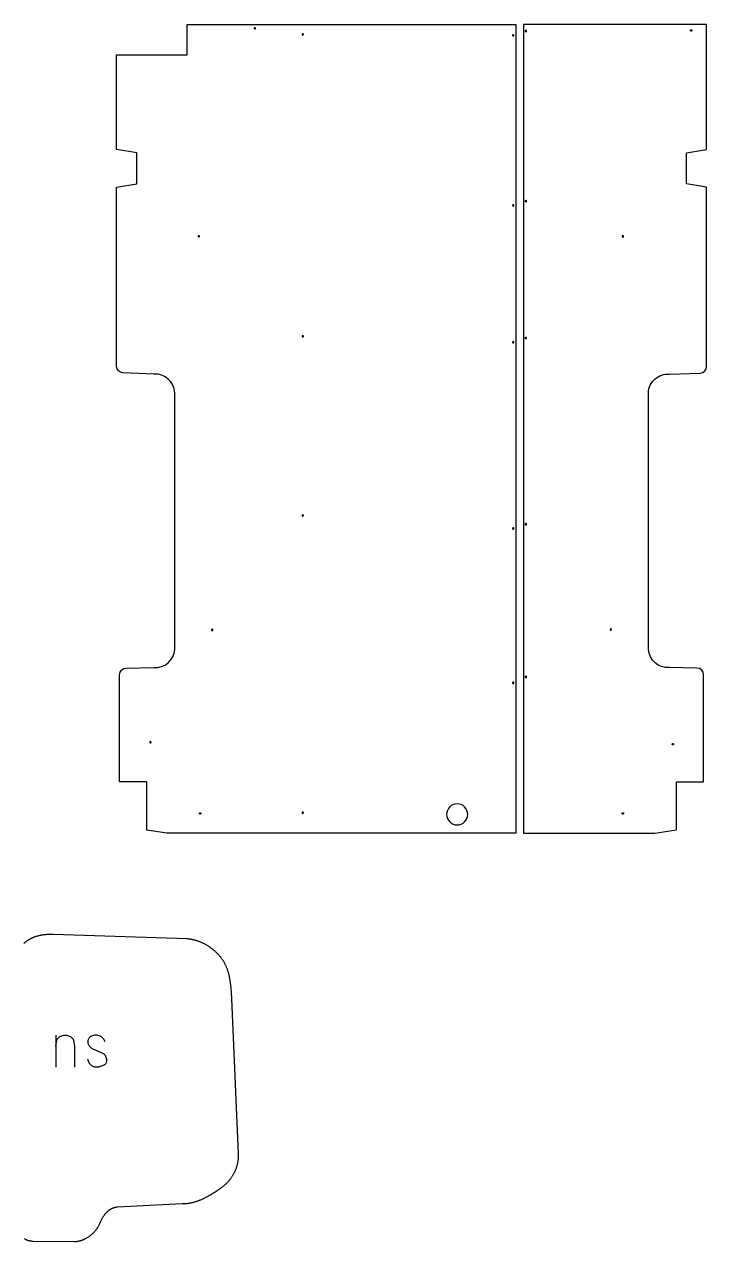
# Model space of a CAD drawing. Extents: x 643 to 7709, y -1308 to 5488.
# Drawn here: x 3162 to 5194, y -1202 to 2427 of the extents above; entities that cross this region are included whole.
import ezdxf

# ---------------------------------------------------------------- set-up
doc = ezdxf.new("R2010")
doc.units = 0
doc.layers.add('Default Layer', color=1, linetype='CONTINUOUS')
doc.layers.add('Default_Layer', color=1, linetype='CONTINUOUS')

msp = doc.modelspace()

# ---------------------------------------------------------------- linework, layer by layer
at = {"layer": 'Default Layer'}
for points in [[(3161.4, -1192.9), (3163.1, -1193.8), (3164.8, -1194.6), (3166.6, -1195.4), (3168.3, -1196.1), (3170.1, -1196.8), (3171.9, -1197.4), (3173.7, -1198), (3174.6, -1198.2), (3175.5, -1198.5), (3176.5, -1198.7), (3177.4, -1198.9), (3178.3, -1199.1), (3179.2, -1199.3), (3180.2, -1199.4), (3181.1, -1199.6), (3182.1, -1199.7), (3183, -1199.9), (3183.9, -1200), (3184.9, -1200), (3185.8, -1200.1), (3186.8, -1200.2), (3187.7, -1200.2), (3188.7, -1200.2), (3188.7, -1200.2), (3310.4, -1201.9), (3312.1, -1201.8), (3313.7, -1201.6), (3315.3, -1201.5), (3316.9, -1201.2), (3318.5, -1201), (3320.1, -1200.7), (3321.6, -1200.4), (3323.2, -1200.1), (3324.7, -1199.8), (3326.3, -1199.4), (3327.8, -1199), (3329.3, -1198.5), (3330.8, -1198.1), (3332.3, -1197.6), (3333.8, -1197.1), (3335.3, -1196.6), (3336.8, -1196), (3338.2, -1195.4), (3339.7, -1194.8), (3341.1, -1194.2), (3342.5, -1193.5), (3343.9, -1192.8), (3345.3, -1192.1), (3346.7, -1191.4), (3348, -1190.6), (3349.4, -1189.8), (3350.7, -1189), (3352, -1188.2), (3353.3, -1187.4), (3354.6, -1186.5), (3355.9, -1185.6), (3357.1, -1184.7), (3358.4, -1183.8), (3359.6, -1182.8), (3360.8, -1181.8), (3362, -1180.8), (3363.2, -1179.8), (3364.3, -1178.8), (3365.5, -1177.7), (3366.6, -1176.7), (3367.7, -1175.6), (3368.8, -1174.4), (3369.9, -1173.3), (3370.9, -1172.2), (3372, -1171), (3373, -1169.8), (3374, -1168.6), (3375, -1167.4), (3375.9, -1166.1), (3376.8, -1164.9), (3377.8, -1163.6), (3378.7, -1162.3), (3379.5, -1161), (3380.4, -1159.7), (3381.2, -1158.3), (3382.1, -1157), (3382.9, -1155.6), (3383.6, -1154.2), (3384.4, -1152.8), (3385.1, -1151.4), (3385.8, -1149.9), (3386.5, -1148.5), (3387.2, -1147), (3387.8, -1145.6), (3388.7, -1143.4), (3389.7, -1141.2), (3390.7, -1139.1), (3391.7, -1137), (3392.8, -1134.9), (3393.9, -1132.8), (3395.1, -1130.8), (3396.2, -1128.8), (3397.5, -1126.8), (3398.7, -1124.8), (3399.4, -1123.9), (3400.1, -1122.9), (3400.7, -1122), (3401.4, -1121.1), (3402.1, -1120.2), (3402.8, -1119.3), (3403.5, -1118.4), (3404.2, -1117.5), (3405, -1116.7), (3405.7, -1115.8), (3406.5, -1115), (3407.3, -1114.2), (3408.1, -1113.4), (3408.9, -1112.6), (3409.7, -1111.8), (3410.5, -1111.1), (3411.4, -1110.4), (3412.2, -1109.6), (3413.1, -1108.9), (3414, -1108.3), (3414.9, -1107.6), (3415.8, -1107), (3416.7, -1106.3), (3417.6, -1105.7), (3418.6, -1105.2), (3419.6, -1104.6), (3420.5, -1104.1), (3421.5, -1103.5), (3422.6, -1103), (3423.6, -1102.6), (3424.6, -1102.1), (3425.7, -1101.7), (3426.8, -1101.3), (3427.9, -1100.9), (3429, -1100.5), (3430.1, -1100.2), (3431.2, -1099.9), (3432.4, -1099.6), (3433.6, -1099.3), (3434.7, -1099.1), (3435.9, -1098.9), (3437.2, -1098.7), (3438.4, -1098.6), (3439.7, -1098.5), (3439.6, -1098.2), (3439.6, -1098.2), (3632.5, -1088.5), (3634.5, -1088.5), (3636.5, -1088.5), (3638.4, -1088.5), (3640.3, -1088.4), (3642.3, -1088.3), (3644.2, -1088.1), (3646.1, -1088), (3648, -1087.8), (3649.9, -1087.5), (3651.8, -1087.3), (3653.6, -1087), (3655.5, -1086.7), (3657.3, -1086.4), (3659.2, -1086), (3661, -1085.6), (3662.8, -1085.2), (3664.6, -1084.7), (3666.4, -1084.3), (3668.2, -1083.8), (3670, -1083.2), (3671.8, -1082.7), (3673.6, -1082.1), (3675.3, -1081.6), (3677.1, -1081), (3678.8, -1080.3), (3680.6, -1079.7), (3682.3, -1079), (3684, -1078.3), (3685.7, -1077.6), (3687.5, -1076.9), (3689.2, -1076.2), (3690.9, -1075.4), (3692.5, -1074.6), (3694.2, -1073.8), (3695.9, -1073), (3697.6, -1072.2), (3699.3, -1071.4), (3700.9, -1070.5), (3704.2, -1068.8), (3707.5, -1067), (3710.8, -1065.2), (3714.1, -1063.3), (3717.3, -1061.4), (3720.6, -1059.4), (3723.8, -1057.4), (3727, -1055.4), (3730.2, -1053.4), (3733.4, -1051.3), (3736.6, -1049.3), (3742.9, -1045.1), (3744.6, -1044), (3746.2, -1042.9), (3747.8, -1041.8), (3749.4, -1040.6), (3751, -1039.4), (3752.5, -1038.2), (3754, -1037), (3755.6, -1035.8), (3757.1, -1034.5), (3758.5, -1033.2), (3760, -1031.9), (3761.4, -1030.6), (3762.8, -1029.3), (3764.2, -1027.9), (3765.6, -1026.5), (3767, -1025.1), (3768.3, -1023.7), (3769.6, -1022.3), (3770.9, -1020.8), (3772.1, -1019.3), (3773.4, -1017.9), (3774.6, -1016.3), (3775.8, -1014.8), (3777, -1013.3), (3778.1, -1011.7), (3779.2, -1010.1), (3780.3, -1008.6), (3781.4, -1006.9), (3782.4, -1005.3), (3783.4, -1003.7), (3784.4, -1002), (3785.4, -1000.4), (3786.3, -998.7), (3787.2, -997), (3788.1, -995.3), (3788.9, -993.5), (3789.8, -991.8), (3790.5, -990.1), (3791.3, -988.3), (3792, -986.5), (3792.7, -984.7), (3793.4, -982.9), (3794, -981.1), (3794.7, -979.3), (3795.2, -977.4), (3795.8, -975.6), (3796.3, -973.7), (3796.8, -971.8), (3797.2, -969.9), (3797.6, -968), (3798, -966.1), (3798.3, -964.2), (3798.6, -962.3), (3798.9, -960.4), (3799.2, -958.4), (3799.4, -956.5), (3799.5, -954.5), (3799.7, -952.5), (3799.8, -950.5), (3799.8, -948.6), (3799.8, -946.6), (3799.8, -944.6), (3799.8, -942.5), (3799.7, -940.5), (3800, -940.5), (3779.9, -478.1), (3779.6, -470.6), (3779.4, -466.8), (3779.2, -463), (3779, -459.2), (3778.7, -455.3), (3778.4, -451.4), (3778.1, -447.5), (3777.7, -443.6), (3777.3, -439.7), (3776.9, -435.8), (3776.4, -431.9), (3775.8, -428), (3775.5, -426), (3775.2, -424.1), (3774.9, -422.1), (3774.5, -420.2), (3774.2, -418.2), (3773.8, -416.3), (3773.4, -414.4), (3773, -412.4), (3772.6, -410.5), (3772.1, -408.6), (3771.7, -406.7), (3771.2, -404.8), (3770.7, -402.9), (3770.2, -401), (3769.6, -399.1), (3769, -397.3), (3768.5, -395.4), (3767.9, -393.6), (3767.2, -391.7), (3766.6, -389.9), (3765.9, -388.1), (3765.2, -386.3), (3764.5, -384.5), (3763.7, -382.7), (3763, -380.9), (3762.2, -379.2), (3761.3, -377.4), (3760.5, -375.7), (3759.6, -374), (3758.7, -372.3), (3757.8, -370.6), (3756.8, -368.9), (3755.8, -367.2), (3754.8, -365.6), (3753.8, -364), (3752.7, -362.4), (3751.6, -360.8), (3750.5, -359.2), (3749.3, -357.7), (3748.2, -356.2), (3747, -354.7), (3745.8, -353.2), (3744.6, -351.7), (3743.3, -350.2), (3742, -348.8), (3740.8, -347.4), (3739.5, -345.9), (3738.1, -344.5), (3736.8, -343.1), (3735.5, -341.8), (3734.1, -340.4), (3732.7, -339.1), (3731.3, -337.8), (3729.9, -336.5), (3728.4, -335.2), (3727, -333.9), (3725.5, -332.7), (3724, -331.4), (3722.5, -330.2), (3721, -329), (3719.5, -327.9), (3717.9, -326.7), (3716.4, -325.6), (3714.8, -324.5), (3713.2, -323.4), (3711.6, -322.3), (3710, -321.2), (3708.4, -320.2), (3706.7, -319.2), (3705.1, -318.2), (3703.4, -317.2), (3701.7, -316.3), (3700, -315.4), (3698.3, -314.5), (3696.6, -313.6), (3694.9, -312.8), (3693.2, -311.9), (3691.4, -311.1), (3689.7, -310.3), (3687.9, -309.6), (3686.1, -308.8), (3684.3, -308.1), (3682.5, -307.4), (3680.7, -306.8), (3678.9, -306.2), (3677.1, -305.5), (3675.3, -305), (3673.4, -304.4), (3671.6, -303.9), (3669.7, -303.4), (3667.9, -302.9), (3666, -302.5), (3664.1, -302), (3662.3, -301.6), (3660.4, -301.3), (3658.5, -300.9), (3656.6, -300.6), (3654.7, -300.4), (3652.8, -300.1), (3650.9, -299.9), (3649, -299.7), (3647, -299.5), (3647.1, -299.4), (3247.4, -286.1), (3244.6, -286.1), (3241.8, -286.1), (3239, -286.2), (3236.1, -286.3), (3233.3, -286.4), (3230.5, -286.5), (3227.6, -286.8), (3224.8, -287), (3222, -287.3), (3219.2, -287.7), (3216.4, -288.1), (3213.6, -288.5), (3210.9, -289), (3208.1, -289.6), (3205.4, -290.2), (3204, -290.5), (3202.6, -290.9), (3201.3, -291.2), (3199.9, -291.6), (3198.6, -292), (3197.3, -292.4), (3195.9, -292.8), (3194.6, -293.2), (3193.3, -293.7), (3192, -294.2), (3190.7, -294.6), (3189.4, -295.1), (3188.1, -295.7), (3186.8, -296.2), (3185.5, -296.8), (3184.2, -297.3), (3183, -297.9), (3181.7, -298.5), (3180.4, -299.1), (3179.2, -299.8), (3178, -300.4), (3176.8, -301.1), (3175.5, -301.8), (3174.3, -302.6), (3173.1, -303.3), (3171.9, -304.1), (3170.8, -304.8), (3169.6, -305.6), (3168.4, -306.5), (3167.3, -307.3), (3166.2, -308.2), (3165, -309), (3163.9, -309.9), (3162.8, -310.9), (3160.5, -312.8)], [(3256.2, -586.3), (3256.2, -681.6)], [(3256.2, -618.1), (3260.1, -598.2), (3268.1, -590.3), (3280, -586.3), (3287.9, -586.3), (3299.8, -590.3), (3307.8, -598.2), (3311.7, -618.1), (3311.7, -681.6)], [(3403, -606.2), (3399, -598.2), (3391.1, -590.3), (3379.2, -586.3), (3371.3, -586.3), (3359.3, -590.3), (3355.4, -594.3), (3351.4, -602.2), (3351.4, -610.1), (3355.4, -618.1), (3363.3, -626), (3391.1, -637.9), (3399, -641.9), (3403, -645.9), (3407, -657.8), (3407, -665.7), (3403, -673.6), (3395.1, -677.6), (3383.2, -681.6), (3371.3, -681.6), (3363.3, -677.6), (3355.4, -669.7), (3351.4, -657.8)]]:
    msp.add_lwpolyline(points, dxfattribs=at)
at = {"layer": 'Default_Layer'}
for points in [[(4625.6, 15.6), (3586.7, 15.6), (3526.6, 24.6), (3526.6, 168.6), (3445.6, 168.6), (3445.6, 487.9, -0.409913), (3465.3, 507.9), (3547.6, 509.1, 0.411912), (3610.1, 563.6), (3610.1, 1328.6, 0.416519), (3547.6, 1384.1), (3455.8, 1387.8, -0.402396), (3436.6, 1407.8), (3436.6, 1941.6), (3496.6, 1951.6), (3496.6, 2043.6), (3436.6, 2053.6), (3436.6, 2335.6), (3646.6, 2335.6), (3646.6, 2426.6), (4625.6, 2426.6), (4625.6, 15.6)], [(3846.6, 2414.6, 0.414214), (3848.6, 2412.6, 0.414214), (3850.6, 2414.6, 0.414214), (3848.6, 2416.6, 0.414214), (3846.6, 2414.6)], [(3989.1, 2396.6, 0.414214), (3991.1, 2394.6, 0.414214), (3993.1, 2396.6, 0.414214), (3991.1, 2398.6, 0.414214), (3989.1, 2396.6)], [(4616.1, 2393.9, 0.414214), (4618.1, 2391.9, 0.414214), (4620.1, 2393.9, 0.414214), (4618.1, 2395.9, 0.414214), (4616.1, 2393.9)], [(4653.9, 2406.6, 0.414214), (4655.9, 2404.6, 0.414214), (4657.9, 2406.6, 0.414214), (4655.9, 2408.6, 0.414214), (4653.9, 2406.6)], [(4616.1, 1886.9, 0.414214), (4618.1, 1884.9, 0.414214), (4620.1, 1886.9, 0.414214), (4618.1, 1888.9, 0.414214), (4616.1, 1886.9)], [(4653.9, 1899.6, 0.414214), (4655.9, 1897.6, 0.414214), (4657.9, 1899.6, 0.414214), (4655.9, 1901.6, 0.414214), (4653.9, 1899.6)], [(3679.6, 1794.6, 0.414214), (3681.6, 1792.6, 0.414214), (3683.6, 1794.6, 0.414214), (3681.6, 1796.6, 0.414214), (3679.6, 1794.6)], [(3989.1, 1496.6, 0.414214), (3991.1, 1494.6, 0.414214), (3993.1, 1496.6, 0.414214), (3991.1, 1498.6, 0.414214), (3989.1, 1496.6)], [(4653.9, 1491.6, 0.414214), (4655.9, 1489.6, 0.414214), (4657.9, 1491.6, 0.414214), (4655.9, 1493.6, 0.414214), (4653.9, 1491.6)], [(4616.1, 1478.9, 0.414214), (4618.1, 1476.9, 0.414214), (4620.1, 1478.9, 0.414214), (4618.1, 1480.9, 0.414214), (4616.1, 1478.9)], [(3989.1, 962.6, 0.414214), (3991.1, 960.6, 0.414214), (3993.1, 962.6, 0.414214), (3991.1, 964.6, 0.414214), (3989.1, 962.6)], [(4616.1, 923.9, 0.414214), (4618.1, 921.9, 0.414214), (4620.1, 923.9, 0.414214), (4618.1, 925.9, 0.414214), (4616.1, 923.9)], [(4653.9, 936.6, 0.414214), (4655.9, 934.6, 0.414214), (4657.9, 936.6, 0.414214), (4655.9, 938.6, 0.414214), (4653.9, 936.6)], [(3719.6, 621.6, 0.414214), (3721.6, 619.6, 0.414214), (3723.6, 621.6, 0.414214), (3721.6, 623.6, 0.414214), (3719.6, 621.6)], [(4653.9, 481.6, 0.414214), (4655.9, 479.6, 0.414214), (4657.9, 481.6, 0.414214), (4655.9, 483.6, 0.414214), (4653.9, 481.6)], [(4616.1, 463.6, 0.414214), (4618.1, 461.6, 0.414214), (4620.1, 463.6, 0.414214), (4618.1, 465.6, 0.414214), (4616.1, 463.6)], [(3535.6, 286.6, 0.414214), (3537.6, 284.6, 0.414214), (3539.6, 286.6, 0.414214), (3537.6, 288.6, 0.414214), (3535.6, 286.6)], [(3989.1, 76.6, 0.414214), (3991.1, 74.6, 0.414214), (3993.1, 76.6, 0.414214), (3991.1, 78.6, 0.414214), (3989.1, 76.6)], [(4419.6, 71.6, 0.414214), (4451.1, 40.1, 0.414214), (4482.6, 71.6, 0.414214), (4451.1, 103.1, 0.414214), (4419.6, 71.6)]]:
    msp.add_lwpolyline(points, format="xyb", close=True, dxfattribs=at)
msp.add_lwpolyline([(5194, 2426.6), (5194, 2426.6), (4648.6, 2426.6), (4648.6, 15.6), (5040.2, 15.6), (5104, 25.3), (5104, 168.6), (5185, 168.6), (5185, 487.9, 0.409913), (5165.3, 507.9), (5083, 509.1, -0.411912), (5020.5, 563.6), (5020.5, 1328.6, -0.416519), (5083, 1384.1), (5174.7, 1387.2, 0.404357), (5194, 1407.2), (5194, 1941.6), (5134, 1951.6), (5134, 2043.6), (5194, 2053.6), (5194, 2426.6)], format="xyb", dxfattribs=at)
for points in [[(5146, 2408.5), (5146, 2408.7), (5146, 2408.9), (5146.1, 2409.1), (5146.2, 2409.3), (5146.2, 2409.5), (5146.3, 2409.7), (5146.5, 2409.8), (5146.6, 2410), (5146.7, 2410.1), (5146.9, 2410.2), (5147, 2410.3), (5147.2, 2410.4), (5147.4, 2410.5), (5147.6, 2410.5), (5147.8, 2410.5), (5148, 2410.5), (5148.2, 2410.5), (5148.4, 2410.5), (5148.6, 2410.5), (5148.8, 2410.4), (5149, 2410.3), (5149.1, 2410.2), (5149.3, 2410.1), (5149.4, 2410), (5149.5, 2409.8), (5149.7, 2409.7), (5149.8, 2409.5), (5149.8, 2409.3), (5149.9, 2409.1), (5150, 2408.9), (5150, 2408.7), (5150, 2408.5), (5150, 2408.3), (5150, 2408.1), (5149.9, 2407.9), (5149.8, 2407.8), (5149.8, 2407.6), (5149.7, 2407.4), (5149.5, 2407.3), (5149.4, 2407.1), (5149.3, 2407), (5149.1, 2406.9), (5149, 2406.8), (5148.8, 2406.7), (5148.6, 2406.6), (5148.4, 2406.6), (5148.2, 2406.6), (5148, 2406.5), (5147.8, 2406.6), (5147.6, 2406.6), (5147.4, 2406.6), (5147.2, 2406.7), (5147, 2406.8), (5146.9, 2406.9), (5146.7, 2407), (5146.6, 2407.1), (5146.5, 2407.3), (5146.3, 2407.4), (5146.2, 2407.6), (5146.2, 2407.8), (5146.1, 2407.9), (5146, 2408.1), (5146, 2408.3), (5146, 2408.5)], [(4944.6, 1796.6), (4944.4, 1796.6), (4944.2, 1796.5), (4944, 1796.5), (4943.8, 1796.4), (4943.6, 1796.3), (4943.5, 1796.2), (4943.3, 1796.1), (4943.2, 1796), (4943, 1795.8), (4942.9, 1795.7), (4942.8, 1795.5), (4942.7, 1795.3), (4942.7, 1795.2), (4942.6, 1795), (4942.6, 1794.8), (4942.6, 1794.6), (4942.6, 1794.4), (4942.6, 1794.2), (4942.7, 1794), (4942.7, 1793.8), (4942.8, 1793.6), (4942.9, 1793.4), (4943, 1793.3), (4943.2, 1793.2), (4943.3, 1793), (4943.5, 1792.9), (4943.6, 1792.8), (4943.8, 1792.7), (4944, 1792.7), (4944.2, 1792.6), (4944.4, 1792.6), (4944.6, 1792.6), (4944.8, 1792.6), (4945, 1792.6), (4945.2, 1792.7), (4945.3, 1792.7), (4945.5, 1792.8), (4945.7, 1792.9), (4945.8, 1793), (4946, 1793.2), (4946.1, 1793.3), (4946.2, 1793.4), (4946.3, 1793.6), (4946.4, 1793.8), (4946.5, 1794), (4946.5, 1794.2), (4946.6, 1794.4), (4946.6, 1794.6), (4946.6, 1794.8), (4946.5, 1795), (4946.5, 1795.2), (4946.4, 1795.3), (4946.3, 1795.5), (4946.2, 1795.7), (4946.1, 1795.8), (4946, 1796), (4945.8, 1796.1), (4945.7, 1796.2), (4945.5, 1796.3), (4945.3, 1796.4), (4945.2, 1796.5), (4945, 1796.5), (4944.8, 1796.6), (4944.6, 1796.6)], [(4908.6, 624.6), (4908.4, 624.6), (4908.2, 624.5), (4908, 624.5), (4907.8, 624.4), (4907.6, 624.3), (4907.5, 624.2), (4907.3, 624.1), (4907.2, 624), (4907, 623.8), (4906.9, 623.7), (4906.8, 623.5), (4906.7, 623.3), (4906.7, 623.2), (4906.6, 623), (4906.6, 622.8), (4906.6, 622.6), (4906.6, 622.4), (4906.6, 622.2), (4906.7, 622), (4906.7, 621.8), (4906.8, 621.6), (4906.9, 621.4), (4907, 621.3), (4907.2, 621.2), (4907.3, 621), (4907.5, 620.9), (4907.6, 620.8), (4907.8, 620.7), (4908, 620.7), (4908.2, 620.6), (4908.4, 620.6), (4908.6, 620.6), (4908.8, 620.6), (4909, 620.6), (4909.2, 620.7), (4909.3, 620.7), (4909.5, 620.8), (4909.7, 620.9), (4909.8, 621), (4910, 621.2), (4910.1, 621.3), (4910.2, 621.4), (4910.3, 621.6), (4910.4, 621.8), (4910.5, 622), (4910.5, 622.2), (4910.6, 622.4), (4910.6, 622.6), (4910.6, 622.8), (4910.5, 623), (4910.5, 623.2), (4910.4, 623.3), (4910.3, 623.5), (4910.2, 623.7), (4910.1, 623.8), (4910, 624), (4909.8, 624.1), (4909.7, 624.2), (4909.5, 624.3), (4909.3, 624.4), (4909.2, 624.5), (4909, 624.5), (4908.8, 624.6), (4908.6, 624.6)], [(5093.6, 282.6), (5093.8, 282.6), (5094, 282.5), (5094.2, 282.5), (5094.3, 282.4), (5094.5, 282.3), (5094.7, 282.2), (5094.8, 282.1), (5095, 282), (5095.1, 281.8), (5095.2, 281.7), (5095.3, 281.5), (5095.4, 281.3), (5095.5, 281.2), (5095.5, 281), (5095.6, 280.8), (5095.6, 280.6), (5095.6, 280.4), (5095.5, 280.2), (5095.5, 280), (5095.4, 279.8), (5095.3, 279.6), (5095.2, 279.4), (5095.1, 279.3), (5095, 279.2), (5094.8, 279), (5094.7, 278.9), (5094.5, 278.8), (5094.3, 278.7), (5094.2, 278.7), (5094, 278.6), (5093.8, 278.6), (5093.6, 278.6), (5093.4, 278.6), (5093.2, 278.6), (5093, 278.7), (5092.8, 278.7), (5092.6, 278.8), (5092.5, 278.9), (5092.3, 279), (5092.2, 279.2), (5092, 279.3), (5091.9, 279.4), (5091.8, 279.6), (5091.7, 279.8), (5091.7, 280), (5091.6, 280.2), (5091.6, 280.4), (5091.6, 280.6), (5091.6, 280.8), (5091.6, 281), (5091.7, 281.2), (5091.7, 281.3), (5091.8, 281.5), (5091.9, 281.7), (5092, 281.8), (5092.2, 282), (5092.3, 282.1), (5092.5, 282.2), (5092.6, 282.3), (5092.8, 282.4), (5093, 282.5), (5093.2, 282.5), (5093.4, 282.6), (5093.6, 282.6)], [(3685.6, 76.6), (3685.8, 76.6), (3686, 76.5), (3686.2, 76.5), (3686.4, 76.4), (3686.6, 76.3), (3686.7, 76.2), (3686.9, 76.1), (3687, 76), (3687.2, 75.9), (3687.3, 75.7), (3687.4, 75.5), (3687.5, 75.4), (3687.5, 75.2), (3687.6, 75), (3687.6, 74.8), (3687.6, 74.6), (3687.6, 74.4), (3687.6, 74.2), (3687.5, 74), (3687.5, 73.8), (3687.4, 73.6), (3687.3, 73.5), (3687.2, 73.3), (3687, 73.2), (3686.9, 73), (3686.7, 72.9), (3686.6, 72.8), (3686.4, 72.7), (3686.2, 72.7), (3686, 72.6), (3685.8, 72.6), (3685.6, 72.6), (3685.4, 72.6), (3685.2, 72.6), (3685, 72.7), (3684.8, 72.7), (3684.7, 72.8), (3684.5, 72.9), (3684.3, 73), (3684.2, 73.2), (3684.1, 73.3), (3684, 73.5), (3683.9, 73.6), (3683.8, 73.8), (3683.7, 74), (3683.7, 74.2), (3683.6, 74.4), (3683.6, 74.6), (3683.6, 74.8), (3683.7, 75), (3683.7, 75.2), (3683.8, 75.4), (3683.9, 75.5), (3684, 75.7), (3684.1, 75.9), (3684.2, 76), (3684.3, 76.1), (3684.5, 76.2), (3684.7, 76.3), (3684.8, 76.4), (3685, 76.5), (3685.2, 76.5), (3685.4, 76.6), (3685.6, 76.6)], [(4944.6, 76.6), (4944.8, 76.6), (4945, 76.5), (4945.2, 76.5), (4945.3, 76.4), (4945.5, 76.3), (4945.7, 76.2), (4945.8, 76.1), (4946, 76), (4946.1, 75.8), (4946.2, 75.7), (4946.3, 75.5), (4946.4, 75.3), (4946.5, 75.2), (4946.5, 75), (4946.6, 74.8), (4946.6, 74.6), (4946.6, 74.4), (4946.5, 74.2), (4946.5, 74), (4946.4, 73.8), (4946.3, 73.6), (4946.2, 73.4), (4946.1, 73.3), (4946, 73.2), (4945.8, 73), (4945.7, 72.9), (4945.5, 72.8), (4945.3, 72.7), (4945.2, 72.7), (4945, 72.6), (4944.8, 72.6), (4944.6, 72.6), (4944.4, 72.6), (4944.2, 72.6), (4944, 72.7), (4943.8, 72.7), (4943.6, 72.8), (4943.5, 72.9), (4943.3, 73), (4943.2, 73.2), (4943, 73.3), (4942.9, 73.4), (4942.8, 73.6), (4942.7, 73.8), (4942.7, 74), (4942.6, 74.2), (4942.6, 74.4), (4942.6, 74.6), (4942.6, 74.8), (4942.6, 75), (4942.7, 75.2), (4942.7, 75.3), (4942.8, 75.5), (4942.9, 75.7), (4943, 75.8), (4943.2, 76), (4943.3, 76.1), (4943.5, 76.2), (4943.6, 76.3), (4943.8, 76.4), (4944, 76.5), (4944.2, 76.5), (4944.4, 76.6), (4944.6, 76.6)]]:
    msp.add_lwpolyline(points, close=True, dxfattribs=at)

doc.saveas('drawing.dxf')
